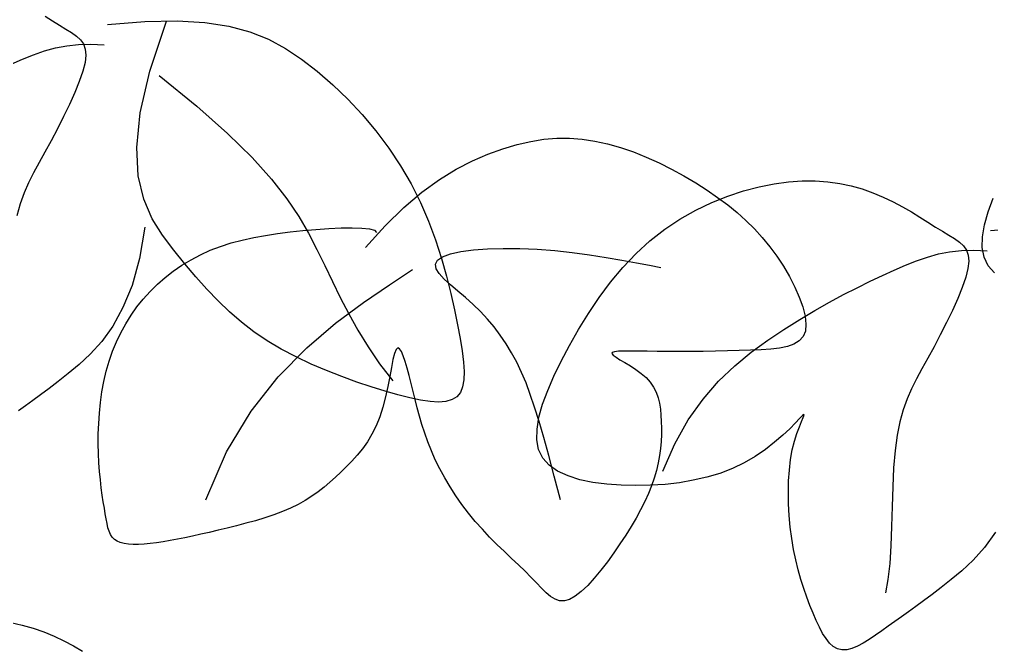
# Model space of a CAD drawing. Extents: x -1568 to -728, y -1287 to -990.
# Drawn here: x -921.287 to -919.749, y -1164.875 to -1163.877 of the extents above; entities that cross this region are included whole.
import ezdxf

# ---------------------------------------------------------------- set-up
doc = ezdxf.new("R2010")
doc.units = 0
doc.header["$LTSCALE"] = 5
doc.layers.add('LH', color=94, linetype='CONTINUOUS')
doc.layers.add('尺寸标注', color=2, linetype='CONTINUOUS')

# ---------------------------------------------------------------- blocks, each defined once
blk = doc.blocks.new('15')
at = {"layer": 'LH', "color": 38}
for p, q in [((-0.0986, 1.0421), (-0.0906, 1.0371)), ((-0.0906, 1.0371), (-0.0833, 1.0325)), ((-0.0327, 1.0334), (0.0068, 1.0366)), ((0.0068, 1.0366), (0.0408, 1.0373)), ((0.012, 0.9842), (0.0297, 1.0369)), ((0.0408, 1.0373), (0.0701, 1.0356)), ((-0.0833, 1.0325), (-0.0766, 1.0285)), ((-0.0766, 1.0285), (-0.0705, 1.0248)), ((0.0701, 1.0356), (0.0954, 1.0316)), ((0.0954, 1.0316), (0.1174, 1.0256)), ((0.1174, 1.0256), (0.137, 1.0177)), ((-0.0705, 1.0248), (-0.0653, 1.0211)), ((-0.0653, 1.0211), (-0.0611, 1.0172)), ((-0.0611, 1.0172), (-0.058, 1.0128)), ((0.137, 1.0177), (0.155, 1.008)), ((-0.1106, 1.0015), (-0.0991, 1.0054)), ((-0.0991, 1.0054), (-0.0876, 1.0087)), ((-0.0876, 1.0087), (-0.0757, 1.011)), ((-0.0757, 1.011), (-0.0634, 1.0124)), ((-0.0634, 1.0124), (-0.0502, 1.0127)), ((-0.058, 1.0128), (-0.0561, 1.0075)), ((-0.0561, 1.0075), (-0.0555, 1.0011)), ((-0.0502, 1.0127), (-0.0361, 1.0119)), ((0.155, 1.008), (0.172, 0.9967)), ((-0.1342, 0.9916), (-0.1222, 0.9968)), ((-0.1222, 0.9968), (-0.1106, 1.0015)), ((-0.0555, 1.0011), (-0.0563, 0.9933)), ((0.172, 0.9967), (0.1886, 0.984)), ((-0.0563, 0.9933), (-0.0587, 0.984)), ((-0.0587, 0.984), (-0.0624, 0.9733)), ((0.0018, 0.9402), (0.012, 0.9842)), ((0.0218, 0.9797), (0.0616, 0.9471)), ((0.1886, 0.984), (0.205, 0.9699)), ((-0.0624, 0.9733), (-0.0672, 0.9615)), ((0.205, 0.9699), (0.2208, 0.9547)), ((-0.0672, 0.9615), (-0.0728, 0.9491)), ((0.2208, 0.9547), (0.2361, 0.9384)), ((-0.0728, 0.9491), (-0.079, 0.9362)), ((0.0616, 0.9471), (0.0939, 0.9184)), ((-0.079, 0.9362), (-0.0856, 0.9234)), ((-0.0018, 0.9038), (0.0018, 0.9402)), ((0.2361, 0.9384), (0.2505, 0.9211)), ((-0.0856, 0.9234), (-0.0922, 0.9108)), ((0.0939, 0.9184), (0.1199, 0.893)), ((0.2505, 0.9211), (0.264, 0.9031)), ((0.4277, 0.9123), (0.4414, 0.9134)), ((0.4414, 0.9134), (0.4548, 0.9135)), ((0.4548, 0.9135), (0.4681, 0.9125)), ((-0.0922, 0.9108), (-0.0987, 0.8988)), ((-0.0002, 0.8738), (-0.0018, 0.9038)), ((0.264, 0.9031), (0.2764, 0.8844)), ((0.3686, 0.8968), (0.3843, 0.9024)), ((0.3843, 0.9024), (0.3993, 0.9068)), ((0.3993, 0.9068), (0.4137, 0.9101)), ((0.4137, 0.9101), (0.4277, 0.9123)), ((0.4681, 0.9125), (0.4814, 0.9105)), ((0.4814, 0.9105), (0.4947, 0.9076)), ((0.4947, 0.9076), (0.5083, 0.9037)), ((0.5083, 0.9037), (0.522, 0.899)), ((-0.0987, 0.8988), (-0.1049, 0.8877)), ((0.1199, 0.893), (0.1404, 0.8702)), ((0.3522, 0.8897), (0.3686, 0.8968)), ((0.522, 0.899), (0.5356, 0.8935)), ((0.5356, 0.8935), (0.5491, 0.8874)), ((-0.1049, 0.8877), (-0.1106, 0.877)), ((0.2764, 0.8844), (0.2876, 0.8652)), ((0.3352, 0.8809), (0.3522, 0.8897)), ((0.5491, 0.8874), (0.5624, 0.8808)), ((-0.1106, 0.877), (-0.1159, 0.8665)), ((0.0056, 0.8491), (-0.0002, 0.8738)), ((0.3174, 0.8699), (0.3352, 0.8809)), ((0.5624, 0.8808), (0.5754, 0.8738)), ((0.5754, 0.8738), (0.5878, 0.8664)), ((-0.1159, 0.8665), (-0.1206, 0.8557)), ((0.1404, 0.8702), (0.1565, 0.8497)), ((0.2876, 0.8652), (0.2974, 0.8456)), ((0.299, 0.8564), (0.3174, 0.8699)), ((0.5878, 0.8664), (0.5997, 0.8588)), ((-0.1206, 0.8557), (-0.1248, 0.8442)), ((0.2799, 0.8403), (0.299, 0.8564)), ((0.5997, 0.8588), (0.6109, 0.851)), ((-0.1248, 0.8442), (-0.1283, 0.8316)), ((0.0146, 0.8285), (0.0056, 0.8491)), ((0.1565, 0.8497), (0.1691, 0.8309)), ((0.2974, 0.8456), (0.3059, 0.8259)), ((0.6109, 0.851), (0.6215, 0.8431)), ((0.6215, 0.8431), (0.6315, 0.835)), ((0.1691, 0.8309), (0.1793, 0.8132)), ((0.2601, 0.821), (0.2799, 0.8403)), ((0.6315, 0.835), (0.6408, 0.8266)), ((0.0255, 0.8111), (0.0146, 0.8285)), ((0.2396, 0.7983), (0.2601, 0.821)), ((0.3059, 0.8259), (0.3132, 0.8062)), ((0.6408, 0.8266), (0.6497, 0.8178)), ((0.0066, 0.8198), (0.001, 0.7865)), ((0.0372, 0.7955), (0.0255, 0.8111)), ((0.1215, 0.8088), (0.134, 0.811)), ((0.134, 0.811), (0.1468, 0.813)), ((0.1468, 0.813), (0.1599, 0.8146)), ((0.1599, 0.8146), (0.1734, 0.8161)), ((0.1734, 0.8161), (0.1872, 0.8173)), ((0.1793, 0.8132), (0.1881, 0.7961)), ((0.1872, 0.8173), (0.2007, 0.8182)), ((0.2007, 0.8182), (0.2137, 0.8188)), ((0.2137, 0.8188), (0.2254, 0.819)), ((0.2254, 0.819), (0.2355, 0.8187)), ((0.2355, 0.8187), (0.2435, 0.8179)), ((0.2435, 0.8179), (0.2488, 0.8164)), ((0.2488, 0.8164), (0.251, 0.8142)), ((0.6497, 0.8178), (0.658, 0.8087)), ((0.0866, 0.7994), (0.0978, 0.803)), ((0.0978, 0.803), (0.1095, 0.8061)), ((0.1095, 0.8061), (0.1215, 0.8088)), ((0.3132, 0.8062), (0.3195, 0.7868)), ((0.658, 0.8087), (0.6658, 0.7991)), ((0.0489, 0.781), (0.0372, 0.7955)), ((0.0554, 0.7853), (0.0653, 0.7906)), ((0.0653, 0.7906), (0.0757, 0.7953)), ((0.0757, 0.7953), (0.0866, 0.7994)), ((0.1881, 0.7961), (0.1964, 0.7792)), ((0.3207, 0.7884), (0.3291, 0.7915)), ((0.3291, 0.7915), (0.34, 0.7939)), ((0.34, 0.7939), (0.3532, 0.7957)), ((0.3532, 0.7957), (0.3682, 0.7968)), ((0.3682, 0.7968), (0.3846, 0.7973)), ((0.3846, 0.7973), (0.4022, 0.7972)), ((0.4022, 0.7972), (0.4204, 0.7963)), ((0.4204, 0.7963), (0.439, 0.7949)), ((0.439, 0.7949), (0.4575, 0.7928)), ((0.4575, 0.7928), (0.4757, 0.7904)), ((0.4757, 0.7904), (0.4933, 0.7877)), ((0.6658, 0.7991), (0.6732, 0.789)), ((0.001, 0.7865), (-0.0068, 0.7583)), ((0.0367, 0.7733), (0.0458, 0.7796)), ((0.0458, 0.7796), (0.0554, 0.7853)), ((0.0605, 0.7672), (0.0489, 0.781)), ((0.3133, 0.7806), (0.3154, 0.7848)), ((0.3141, 0.7759), (0.3133, 0.7806)), ((0.3154, 0.7848), (0.3207, 0.7884)), ((0.3195, 0.7868), (0.3248, 0.7679)), ((0.4933, 0.7877), (0.51, 0.7849)), ((0.51, 0.7849), (0.5253, 0.7821)), ((0.5253, 0.7821), (0.5391, 0.7795)), ((0.5391, 0.7795), (0.551, 0.7772)), ((0.6732, 0.789), (0.6802, 0.7784)), ((0.0281, 0.7666), (0.0367, 0.7733)), ((0.1964, 0.7792), (0.2045, 0.7623)), ((0.2647, 0.7588), (0.289, 0.7752)), ((0.3173, 0.7707), (0.3141, 0.7759)), ((0.3224, 0.765), (0.3173, 0.7707)), ((0.6802, 0.7784), (0.6866, 0.7675)), ((0.0123, 0.7518), (0.02, 0.7594)), ((0.02, 0.7594), (0.0281, 0.7666)), ((0.0721, 0.7542), (0.0605, 0.7672)), ((0.2045, 0.7623), (0.2129, 0.7454)), ((0.329, 0.7588), (0.3224, 0.765)), ((0.3248, 0.7679), (0.3294, 0.7498)), ((0.3367, 0.7523), (0.329, 0.7588)), ((0.6866, 0.7675), (0.6923, 0.7565)), ((-0.0068, 0.7583), (-0.0164, 0.7348)), ((0.0051, 0.7438), (0.0123, 0.7518)), ((0.0839, 0.7419), (0.0721, 0.7542)), ((0.2372, 0.7401), (0.2647, 0.7588)), ((0.3294, 0.7498), (0.3332, 0.7326)), ((0.3448, 0.7454), (0.3367, 0.7523)), ((0.6923, 0.7565), (0.697, 0.7458)), ((-0.0016, 0.7355), (0.0051, 0.7438)), ((0.096, 0.7304), (0.0839, 0.7419)), ((0.2077, 0.7184), (0.2372, 0.7401)), ((0.2129, 0.7454), (0.2217, 0.7283)), ((0.3529, 0.7381), (0.3448, 0.7454)), ((0.697, 0.7458), (0.7007, 0.7355)), ((-0.0164, 0.7348), (-0.0272, 0.7152)), ((-0.0078, 0.7268), (-0.0016, 0.7355)), ((0.1086, 0.7196), (0.096, 0.7304)), ((0.2217, 0.7283), (0.2314, 0.7111)), ((0.3332, 0.7326), (0.3364, 0.7167)), ((0.3607, 0.7306), (0.3529, 0.7381)), ((0.3681, 0.7227), (0.3607, 0.7306)), ((0.7007, 0.7355), (0.7031, 0.726)), ((-0.0186, 0.7084), (-0.0135, 0.7178)), ((-0.0135, 0.7178), (-0.0078, 0.7268)), ((0.1218, 0.7094), (0.1086, 0.7196)), ((0.1774, 0.6926), (0.2077, 0.7184)), ((0.3751, 0.7145), (0.3681, 0.7227)), ((0.7031, 0.726), (0.704, 0.7174)), ((-0.0272, 0.7152), (-0.0388, 0.6991)), ((-0.0233, 0.6988), (-0.0186, 0.7084)), ((0.1358, 0.6999), (0.1218, 0.7094)), ((0.2314, 0.7111), (0.2421, 0.6936)), ((0.3364, 0.7167), (0.3392, 0.7022)), ((0.3816, 0.7058), (0.3751, 0.7145)), ((0.7034, 0.7101), (0.701, 0.7043)), ((0.704, 0.7174), (0.7034, 0.7101)), ((-0.0388, 0.6991), (-0.0508, 0.6858)), ((-0.0274, 0.6888), (-0.0233, 0.6988)), ((0.1506, 0.6911), (0.1358, 0.6999)), ((0.3392, 0.7022), (0.3413, 0.6892)), ((0.3878, 0.6968), (0.3816, 0.7058)), ((0.697, 0.6997), (0.6914, 0.6963)), ((0.701, 0.7043), (0.697, 0.6997)), ((-0.031, 0.6785), (-0.0274, 0.6888)), ((0.1473, 0.662), (0.1774, 0.6926)), ((0.1662, 0.6829), (0.1506, 0.6911)), ((0.2421, 0.6936), (0.2543, 0.6757)), ((0.2717, 0.6907), (0.2701, 0.6865)), ((0.2735, 0.6923), (0.2717, 0.6907)), ((0.2753, 0.6915), (0.2735, 0.6923)), ((0.2773, 0.6887), (0.2753, 0.6915)), ((0.2793, 0.6841), (0.2773, 0.6887)), ((0.3413, 0.6892), (0.3428, 0.6775)), ((0.3936, 0.6872), (0.3878, 0.6968)), ((0.399, 0.6772), (0.3936, 0.6872)), ((0.4997, 0.6876), (0.4992, 0.6864)), ((0.5021, 0.6884), (0.4997, 0.6876)), ((0.5062, 0.6889), (0.5021, 0.6884)), ((0.5118, 0.6891), (0.5062, 0.6889)), ((0.5189, 0.6891), (0.5118, 0.6891)), ((0.5272, 0.6889), (0.5189, 0.6891)), ((0.5367, 0.6888), (0.5272, 0.6889)), ((0.5472, 0.6886), (0.5367, 0.6888)), ((0.5586, 0.6885), (0.5472, 0.6886)), ((0.5706, 0.6885), (0.5586, 0.6885)), ((0.5831, 0.6886), (0.5706, 0.6885)), ((0.5958, 0.6887), (0.5831, 0.6886)), ((0.6086, 0.689), (0.5958, 0.6887)), ((0.6213, 0.6892), (0.6086, 0.689)), ((0.6337, 0.6896), (0.6213, 0.6892)), ((0.6455, 0.69), (0.6337, 0.6896)), ((0.6567, 0.6904), (0.6455, 0.69)), ((0.667, 0.6911), (0.6567, 0.6904)), ((0.6763, 0.6922), (0.667, 0.6911)), ((0.6845, 0.6939), (0.6763, 0.6922)), ((0.6914, 0.6963), (0.6845, 0.6939)), ((-0.0508, 0.6858), (-0.0627, 0.6747)), ((-0.034, 0.6679), (-0.031, 0.6785)), ((0.1822, 0.6753), (0.1662, 0.6829)), ((0.2684, 0.6801), (0.2668, 0.6718)), ((0.2701, 0.6865), (0.2684, 0.6801)), ((0.2814, 0.6781), (0.2793, 0.6841)), ((0.2835, 0.671), (0.2814, 0.6781)), ((0.3428, 0.6775), (0.3435, 0.6674)), ((0.404, 0.6666), (0.399, 0.6772)), ((0.4992, 0.6864), (0.5006, 0.6847)), ((0.5006, 0.6847), (0.5037, 0.6825)), ((0.5037, 0.6825), (0.5079, 0.6799)), ((0.5079, 0.6799), (0.5131, 0.6769)), ((0.5131, 0.6769), (0.5189, 0.6735)), ((-0.0627, 0.6747), (-0.0741, 0.6653)), ((-0.0366, 0.657), (-0.034, 0.6679)), ((0.1984, 0.6684), (0.1822, 0.6753)), ((0.2145, 0.6621), (0.1984, 0.6684)), ((0.2543, 0.6757), (0.2683, 0.6575)), ((0.2668, 0.6718), (0.265, 0.6623)), ((0.2855, 0.6632), (0.2835, 0.671)), ((0.3435, 0.6674), (0.3432, 0.6586)), ((0.4088, 0.6554), (0.404, 0.6666)), ((0.5189, 0.6735), (0.5247, 0.6697)), ((0.5247, 0.6697), (0.5304, 0.6655)), ((-0.0846, 0.6569), (-0.0943, 0.6495)), ((-0.0741, 0.6653), (-0.0846, 0.6569)), ((-0.0386, 0.646), (-0.0366, 0.657)), ((0.1188, 0.6257), (0.1473, 0.662)), ((0.2303, 0.6564), (0.2145, 0.6621)), ((0.2456, 0.6513), (0.2303, 0.6564)), ((0.265, 0.6623), (0.2629, 0.6518)), ((0.2876, 0.6549), (0.2855, 0.6632)), ((0.3432, 0.6586), (0.3419, 0.6513)), ((0.5304, 0.6655), (0.5356, 0.661)), ((0.5356, 0.661), (0.5398, 0.6562)), ((-0.0943, 0.6495), (-0.1032, 0.6428)), ((0.2601, 0.6468), (0.2456, 0.6513)), ((0.2737, 0.6429), (0.2601, 0.6468)), ((0.2629, 0.6518), (0.2606, 0.6409)), ((0.2897, 0.6465), (0.2876, 0.6549)), ((0.2918, 0.6379), (0.2897, 0.6465)), ((0.3419, 0.6513), (0.3395, 0.6454)), ((0.4133, 0.6432), (0.4088, 0.6554)), ((0.5398, 0.6562), (0.5433, 0.651)), ((0.5433, 0.651), (0.5459, 0.6456)), ((-0.1115, 0.6368), (-0.1192, 0.6313)), ((-0.1032, 0.6428), (-0.1115, 0.6368)), ((-0.0401, 0.6348), (-0.0386, 0.646)), ((0.2606, 0.6409), (0.2578, 0.63)), ((0.2861, 0.6397), (0.2737, 0.6429)), ((0.2974, 0.6373), (0.2861, 0.6397)), ((0.294, 0.6292), (0.2918, 0.6379)), ((0.3076, 0.6358), (0.2974, 0.6373)), ((0.3166, 0.6353), (0.3076, 0.6358)), ((0.3243, 0.636), (0.3166, 0.6353)), ((0.3307, 0.6378), (0.3243, 0.636)), ((0.3358, 0.6409), (0.3307, 0.6378)), ((0.3395, 0.6454), (0.3358, 0.6409)), ((0.4178, 0.6299), (0.4133, 0.6432)), ((0.5459, 0.6456), (0.548, 0.6399)), ((0.548, 0.6399), (0.5495, 0.634)), ((-0.1192, 0.6313), (-0.1266, 0.6261)), ((-0.0413, 0.6237), (-0.0401, 0.6348)), ((0.093, 0.5827), (0.1188, 0.6257)), ((0.2578, 0.63), (0.2545, 0.6196)), ((0.2963, 0.6204), (0.294, 0.6292)), ((0.4225, 0.6149), (0.4178, 0.6299)), ((0.5495, 0.634), (0.5505, 0.6278)), ((0.5505, 0.6278), (0.5511, 0.6214)), ((-0.042, 0.6126), (-0.0413, 0.6237)), ((0.2545, 0.6196), (0.2506, 0.6101)), ((0.2989, 0.6115), (0.2963, 0.6204)), ((0.5511, 0.6214), (0.5515, 0.6147)), ((-0.0424, 0.6017), (-0.042, 0.6126)), ((0.2506, 0.6101), (0.2463, 0.6014)), ((0.3019, 0.6024), (0.2989, 0.6115)), ((0.4274, 0.598), (0.4225, 0.6149)), ((0.5515, 0.6147), (0.5516, 0.6079)), ((0.5516, 0.6079), (0.5516, 0.6009)), ((-0.0424, 0.5911), (-0.0424, 0.6017)), ((0.2463, 0.6014), (0.2415, 0.5934)), ((0.3051, 0.5932), (0.3019, 0.6024)), ((0.4327, 0.5788), (0.4274, 0.598)), ((0.5516, 0.6009), (0.5512, 0.5937)), ((-0.0422, 0.5809), (-0.0424, 0.5911)), ((0.2363, 0.5861), (0.2308, 0.5794)), ((0.2415, 0.5934), (0.2363, 0.5861)), ((0.3089, 0.5839), (0.3051, 0.5932)), ((0.5506, 0.5863), (0.5496, 0.5788)), ((0.5512, 0.5937), (0.5506, 0.5863)), ((-0.0417, 0.5712), (-0.0422, 0.5809)), ((0.0709, 0.5323), (0.093, 0.5827)), ((0.2308, 0.5794), (0.2252, 0.5731)), ((0.3131, 0.5745), (0.3089, 0.5839)), ((0.3178, 0.565), (0.3131, 0.5745)), ((0.4386, 0.557), (0.4327, 0.5788)), ((0.5496, 0.5788), (0.5482, 0.5711)), ((-0.041, 0.5619), (-0.0417, 0.5712)), ((0.2194, 0.5672), (0.2135, 0.5615)), ((0.2252, 0.5731), (0.2194, 0.5672)), ((0.323, 0.5554), (0.3178, 0.565)), ((0.5482, 0.5711), (0.5463, 0.5632)), ((-0.0402, 0.5532), (-0.041, 0.5619)), ((0.2077, 0.556), (0.2018, 0.5507)), ((0.2135, 0.5615), (0.2077, 0.556)), ((0.3287, 0.5459), (0.323, 0.5554)), ((0.4452, 0.5322), (0.4386, 0.557)), ((0.544, 0.5552), (0.5411, 0.5471)), ((0.5463, 0.5632), (0.544, 0.5552)), ((-0.0392, 0.5449), (-0.0402, 0.5532)), ((-0.0382, 0.5372), (-0.0392, 0.5449)), ((0.1957, 0.5456), (0.1895, 0.5407)), ((0.2018, 0.5507), (0.1957, 0.5456)), ((0.3347, 0.5365), (0.3287, 0.5459)), ((0.5411, 0.5471), (0.5378, 0.5388)), ((-0.0371, 0.5301), (-0.0382, 0.5372)), ((0.1829, 0.536), (0.1759, 0.5316)), ((0.1895, 0.5407), (0.1829, 0.536)), ((0.3412, 0.5273), (0.3347, 0.5365)), ((0.5378, 0.5388), (0.534, 0.5303)), ((-0.036, 0.5235), (-0.0371, 0.5301)), ((-0.035, 0.5174), (-0.036, 0.5235)), ((0.1604, 0.5235), (0.1518, 0.5198)), ((0.1685, 0.5274), (0.1604, 0.5235)), ((0.1759, 0.5316), (0.1685, 0.5274)), ((0.348, 0.5183), (0.3412, 0.5273)), ((0.534, 0.5303), (0.5296, 0.5217)), ((-0.0341, 0.512), (-0.035, 0.5174)), ((0.1331, 0.5132), (0.1233, 0.5102)), ((0.1427, 0.5164), (0.1331, 0.5132)), ((0.1518, 0.5198), (0.1427, 0.5164)), ((0.3552, 0.5095), (0.348, 0.5183)), ((0.5249, 0.5129), (0.5196, 0.504)), ((0.5296, 0.5217), (0.5249, 0.5129)), ((-0.0332, 0.5071), (-0.0341, 0.512)), ((-0.0322, 0.5028), (-0.0332, 0.5071)), ((-0.031, 0.499), (-0.0322, 0.5028)), ((0.1034, 0.5049), (0.0935, 0.5024)), ((0.1134, 0.5075), (0.1034, 0.5049)), ((0.1233, 0.5102), (0.1134, 0.5075)), ((0.3627, 0.5011), (0.3552, 0.5095)), ((0.5196, 0.504), (0.5139, 0.4949)), ((-0.0295, 0.4957), (-0.031, 0.499)), ((-0.0277, 0.4929), (-0.0295, 0.4957)), ((-0.0254, 0.4905), (-0.0277, 0.4929)), ((0.0489, 0.4922), (0.041, 0.4906)), ((0.0571, 0.494), (0.0489, 0.4922)), ((0.0657, 0.4959), (0.0571, 0.494)), ((0.0746, 0.4979), (0.0657, 0.4959)), ((0.0839, 0.5001), (0.0746, 0.4979)), ((0.0935, 0.5024), (0.0839, 0.5001)), ((0.3704, 0.493), (0.3627, 0.5011)), ((0.3781, 0.4852), (0.3704, 0.493)), ((0.5139, 0.4949), (0.5079, 0.4857)), ((-0.0226, 0.4886), (-0.0254, 0.4905)), ((-0.0192, 0.4872), (-0.0226, 0.4886)), ((-0.0151, 0.4862), (-0.0192, 0.4872)), ((-0.0106, 0.4855), (-0.0151, 0.4862)), ((-0.0055, 0.4852), (-0.0106, 0.4855)), ((0.0001, 0.4852), (-0.0055, 0.4852)), ((0.006, 0.4855), (0.0001, 0.4852)), ((0.0124, 0.4861), (0.006, 0.4855)), ((0.0191, 0.4869), (0.0124, 0.4861)), ((0.0261, 0.4879), (0.0191, 0.4869)), ((0.0334, 0.4892), (0.0261, 0.4879)), ((0.041, 0.4906), (0.0334, 0.4892)), ((0.3859, 0.4777), (0.3781, 0.4852)), ((0.5079, 0.4857), (0.5014, 0.4762)), ((0.3935, 0.4705), (0.3859, 0.4777)), ((0.5014, 0.4762), (0.4946, 0.4669)), ((0.4008, 0.4636), (0.3935, 0.4705)), ((0.4077, 0.457), (0.4008, 0.4636)), ((0.4946, 0.4669), (0.4877, 0.4579)), ((0.414, 0.4507), (0.4077, 0.457)), ((0.4877, 0.4579), (0.4807, 0.4496)), ((0.4198, 0.4447), (0.414, 0.4507)), ((0.4251, 0.4391), (0.4198, 0.4447)), ((0.4738, 0.442), (0.4671, 0.4356)), ((0.4807, 0.4496), (0.4738, 0.442)), ((0.43, 0.4342), (0.4251, 0.4391)), ((0.4347, 0.4303), (0.43, 0.4342)), ((0.4671, 0.4356), (0.4607, 0.4306)), ((0.4394, 0.4274), (0.4347, 0.4303)), ((0.4442, 0.4258), (0.4394, 0.4274)), ((0.4492, 0.4256), (0.4442, 0.4258)), ((0.4547, 0.4272), (0.4492, 0.4256)), ((0.4607, 0.4306), (0.4547, 0.4272)), ((-0.1348, 0.4027), (-0.1227, 0.4002)), ((-0.1227, 0.4002), (-0.111, 0.3969)), ((-0.111, 0.3969), (-0.0998, 0.393)), ((-0.0998, 0.393), (-0.089, 0.3884)), ((-0.089, 0.3884), (-0.0787, 0.3834)), ((-0.0787, 0.3834), (-0.0687, 0.3781)), ((-0.0687, 0.3781), (-0.0592, 0.3726))]:
    blk.add_line(p, q, dxfattribs=at)
blk = doc.blocks.new('茶')
at = {"layer": 'LH'}
for p, q in [((0.6359, 0.5138), (0.6234, 0.511)), ((0.649, 0.5158), (0.6359, 0.5138)), ((0.6627, 0.5169), (0.649, 0.5158)), ((0.6772, 0.5171), (0.6627, 0.5169)), ((0.6925, 0.5163), (0.6772, 0.5171)), ((0.7086, 0.5144), (0.6925, 0.5163)), ((0.7253, 0.5115), (0.7086, 0.5144)), ((0.6003, 0.5032), (0.5895, 0.4983)), ((0.6116, 0.5075), (0.6003, 0.5032)), ((0.6234, 0.511), (0.6116, 0.5075)), ((0.7424, 0.5074), (0.7253, 0.5115)), ((0.7598, 0.5021), (0.7424, 0.5074)), ((0.5791, 0.4929), (0.5691, 0.4871)), ((0.5895, 0.4983), (0.5791, 0.4929)), ((0.7773, 0.4955), (0.7598, 0.5021)), ((0.7946, 0.4876), (0.7773, 0.4955)), ((0.5691, 0.4871), (0.5597, 0.4809)), ((0.8116, 0.4783), (0.7946, 0.4876)), ((0.5507, 0.4747), (0.5422, 0.4685)), ((0.5597, 0.4809), (0.5507, 0.4747)), ((0.8281, 0.4675), (0.8116, 0.4783)), ((0.5342, 0.4625), (0.5267, 0.4568)), ((0.5422, 0.4685), (0.5342, 0.4625)), ((0.8438, 0.4553), (0.8281, 0.4675)), ((0.5198, 0.4517), (0.5134, 0.4471)), ((0.5267, 0.4568), (0.5198, 0.4517)), ((0.8588, 0.4418), (0.8438, 0.4553)), ((0.4693, 0.4484), (0.4297, 0.4483)), ((0.5077, 0.4429), (0.5029, 0.4389)), ((0.5134, 0.4471), (0.5077, 0.4429)), ((0.8731, 0.4274), (0.8588, 0.4418)), ((0.499, 0.4346), (0.4962, 0.4299)), ((0.5029, 0.4389), (0.499, 0.4346)), ((0.4885, 0.4292), (0.4745, 0.4272)), ((0.5016, 0.43), (0.4885, 0.4292)), ((0.4962, 0.4299), (0.4947, 0.4245)), ((0.4947, 0.4245), (0.4947, 0.4181)), ((0.5141, 0.4296), (0.5016, 0.43)), ((0.5261, 0.4283), (0.5141, 0.4296)), ((0.5378, 0.426), (0.5261, 0.4283)), ((0.5496, 0.423), (0.5378, 0.426)), ((0.5615, 0.4194), (0.5496, 0.423)), ((0.8865, 0.4121), (0.8731, 0.4274)), ((0.4947, 0.4181), (0.4962, 0.4104)), ((0.4962, 0.4104), (0.4993, 0.4013)), ((0.5739, 0.4152), (0.5615, 0.4194)), ((0.5868, 0.4106), (0.5739, 0.4152)), ((0.6003, 0.4055), (0.5868, 0.4106)), ((0.8992, 0.3964), (0.8865, 0.4121)), ((0.4993, 0.4013), (0.5039, 0.3909)), ((0.6145, 0.3999), (0.6003, 0.4055)), ((0.6293, 0.3938), (0.6145, 0.3999)), ((0.5039, 0.3909), (0.5096, 0.3796)), ((0.6448, 0.387), (0.6293, 0.3938)), ((0.9109, 0.3804), (0.8992, 0.3964)), ((0.5096, 0.3796), (0.5163, 0.3677)), ((0.6608, 0.3796), (0.6448, 0.387)), ((0.6776, 0.3714), (0.6608, 0.3796)), ((0.9218, 0.3645), (0.9109, 0.3804)), ((0.695, 0.3624), (0.6776, 0.3714)), ((0.5163, 0.3677), (0.5235, 0.3554)), ((0.713, 0.3526), (0.695, 0.3624)), ((0.9318, 0.3488), (0.9218, 0.3645)), ((0.5235, 0.3554), (0.5311, 0.3431)), ((0.7314, 0.3415), (0.713, 0.3526)), ((0.9409, 0.3335), (0.9318, 0.3488)), ((0.5311, 0.3431), (0.5388, 0.3311)), ((0.7499, 0.3286), (0.7314, 0.3415)), ((0.5388, 0.3311), (0.5463, 0.3198)), ((0.7683, 0.3137), (0.7499, 0.3286)), ((0.9487, 0.3189), (0.9409, 0.3335)), ((0.5463, 0.3198), (0.5534, 0.3091)), ((0.9552, 0.305), (0.9487, 0.3189)), ((0.5534, 0.3091), (0.56, 0.299)), ((0.7862, 0.2962), (0.7683, 0.3137)), ((0.56, 0.299), (0.5661, 0.289)), ((0.9602, 0.2918), (0.9552, 0.305)), ((0.5661, 0.289), (0.5717, 0.2786)), ((0.8035, 0.2758), (0.7862, 0.2962)), ((0.9633, 0.2794), (0.9602, 0.2918)), ((0.5717, 0.2786), (0.5768, 0.2675)), ((0.9645, 0.2681), (0.9633, 0.2794)), ((0.5768, 0.2675), (0.5814, 0.2552)), ((0.6813, 0.2706), (0.6814, 0.2713)), ((0.6825, 0.2682), (0.6813, 0.2706)), ((0.6814, 0.2713), (0.683, 0.2703)), ((0.6846, 0.2642), (0.6825, 0.2682)), ((0.683, 0.2703), (0.6863, 0.2675)), ((0.6863, 0.2675), (0.6912, 0.2632)), ((0.8198, 0.2519), (0.8035, 0.2758)), ((0.9634, 0.2577), (0.9645, 0.2681)), ((0.6873, 0.2588), (0.6846, 0.2642)), ((0.6905, 0.2521), (0.6873, 0.2588)), ((0.6912, 0.2632), (0.6977, 0.2577)), ((0.6977, 0.2577), (0.7056, 0.2514)), ((0.9598, 0.2484), (0.9634, 0.2577)), ((0.5814, 0.2552), (0.5854, 0.2413)), ((0.6937, 0.2442), (0.6905, 0.2521)), ((0.7056, 0.2514), (0.7148, 0.2447)), ((0.8349, 0.2242), (0.8198, 0.2519)), ((0.9537, 0.2403), (0.9598, 0.2484)), ((0.5854, 0.2413), (0.5889, 0.2254)), ((0.6968, 0.2352), (0.6937, 0.2442)), ((0.7148, 0.2447), (0.7251, 0.238)), ((0.7251, 0.238), (0.7363, 0.2315)), ((0.9453, 0.2334), (0.9537, 0.2403)), ((0.6994, 0.2252), (0.6968, 0.2352)), ((0.7363, 0.2315), (0.7485, 0.2257)), ((0.7485, 0.2257), (0.7614, 0.2208)), ((0.9228, 0.2225), (0.9348, 0.2275)), ((0.9348, 0.2275), (0.9453, 0.2334)), ((0.5889, 0.2254), (0.5919, 0.2073)), ((0.7016, 0.2143), (0.6994, 0.2252)), ((0.7614, 0.2208), (0.7749, 0.2169)), ((0.7749, 0.2169), (0.789, 0.2139)), ((0.8798, 0.213), (0.8949, 0.2154)), ((0.8949, 0.2154), (0.9093, 0.2185)), ((0.9093, 0.2185), (0.9228, 0.2225)), ((0.5919, 0.2073), (0.5945, 0.1875)), ((0.7034, 0.2029), (0.7016, 0.2143)), ((0.789, 0.2139), (0.8035, 0.2119)), ((0.8035, 0.2119), (0.8184, 0.2106)), ((0.8184, 0.2106), (0.8336, 0.2101)), ((0.8336, 0.2101), (0.849, 0.2104)), ((0.849, 0.2104), (0.8644, 0.2114)), ((0.8644, 0.2114), (0.8798, 0.213)), ((0.7046, 0.191), (0.7034, 0.2029)), ((0.5945, 0.1875), (0.5969, 0.1669)), ((0.7055, 0.1788), (0.7046, 0.191)), ((0.7058, 0.1665), (0.7055, 0.1788)), ((0.5969, 0.1669), (0.5992, 0.1461)), ((0.7057, 0.1542), (0.7058, 0.1665)), ((0.7052, 0.1422), (0.7057, 0.1542)), ((0.5992, 0.1461), (0.6017, 0.1259)), ((0.7042, 0.1306), (0.7052, 0.1422)), ((0.4903, 0.1308), (0.5032, 0.1157)), ((0.6017, 0.1259), (0.6044, 0.1072)), ((0.7028, 0.1194), (0.7042, 0.1306)), ((0.5032, 0.1157), (0.5162, 0.1035)), ((0.7011, 0.1086), (0.7028, 0.1194)), ((0.5162, 0.1035), (0.529, 0.0934)), ((0.6044, 0.1072), (0.6076, 0.0905)), ((0.6991, 0.0983), (0.7011, 0.1086)), ((0.529, 0.0934), (0.5412, 0.085)), ((0.6968, 0.0885), (0.6991, 0.0983)), ((0.5412, 0.085), (0.5524, 0.0775)), ((0.6076, 0.0905), (0.6115, 0.0768)), ((0.6944, 0.0791), (0.6968, 0.0885)), ((0.5524, 0.0775), (0.5626, 0.0709)), ((0.6919, 0.0701), (0.6944, 0.0791)), ((0.5626, 0.0709), (0.572, 0.065)), ((0.572, 0.065), (0.5808, 0.0597)), ((0.6866, 0.0537), (0.6893, 0.0617)), ((0.6893, 0.0617), (0.6919, 0.0701)), ((0.5808, 0.0597), (0.589, 0.0548)), ((0.589, 0.0548), (0.5967, 0.0502)), ((0.6839, 0.0464), (0.6866, 0.0537)), ((0.5967, 0.0502), (0.6042, 0.0459)), ((0.6042, 0.0459), (0.6114, 0.0416)), ((0.6114, 0.0416), (0.6186, 0.0374)), ((0.681, 0.0397), (0.6839, 0.0464)), ((0.6186, 0.0374), (0.6257, 0.0332)), ((0.6257, 0.0332), (0.6325, 0.0294)), ((0.6746, 0.0289), (0.6779, 0.0339)), ((0.6779, 0.0339), (0.681, 0.0397)), ((0.6325, 0.0294), (0.6392, 0.026)), ((0.6392, 0.026), (0.6455, 0.0233)), ((0.6455, 0.0233), (0.6515, 0.0213)), ((0.6515, 0.0213), (0.6571, 0.0204)), ((0.6571, 0.0204), (0.6622, 0.0207)), ((0.6622, 0.0207), (0.6668, 0.0222)), ((0.6668, 0.0222), (0.6709, 0.025)), ((0.6709, 0.025), (0.6746, 0.0289)), ((0.4702, -0.2145), (0.4636, -0.2006)), ((0.4751, -0.2277), (0.4702, -0.2145)), ((0.4782, -0.2401), (0.4751, -0.2277)), ((0.4794, -0.2514), (0.4782, -0.2401)), ((0.4783, -0.2618), (0.4794, -0.2514)), ((0.4747, -0.2711), (0.4783, -0.2618)), ((0.4686, -0.2792), (0.4747, -0.2711))]:
    blk.add_line(p, q, dxfattribs=at)
blk = doc.blocks.new('茶1')
at = {"layer": '尺寸标注'}
for p in [(-0.0841, 0.0324), (-0.0841, -0.6502)]:
    blk.add_blockref('茶', p, dxfattribs=at)

msp = doc.modelspace()

# ---------------------------------------------------------------- block references
at = {"layer": '尺寸标注', "xscale": -1.499999999980944, "yscale": 1.5, "zscale": 1.5, "rotation": 4.769924570327086}
msp.add_blockref('茶1', (-919.20018, -1163.86067), dxfattribs=at)
at = {"layer": '尺寸标注', "color": 3, "xscale": 1.5, "yscale": 1.5, "zscale": 1.5}
msp.add_blockref('15', (-921.09874, -1165.43471), dxfattribs=at)

doc.saveas('drawing.dxf')
